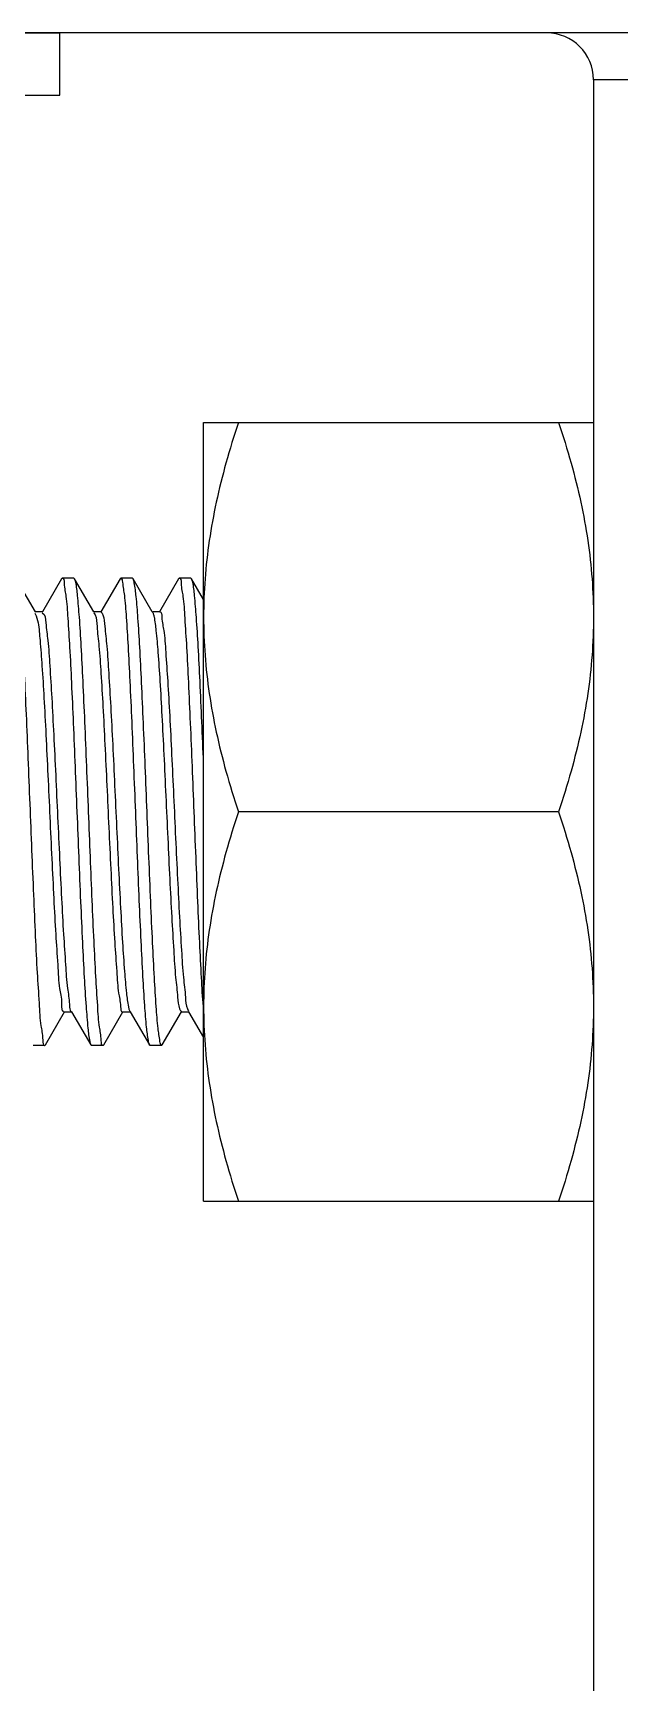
# Model space of a CAD drawing. Extents: x 1680110 to 2699828, y 269661 to 891349.
# Drawn here: x 2397357.2 to 2397427.5, y 713558.9 to 713756.5 of the extents above; entities that cross this region are included whole.
import ezdxf

# ---------------------------------------------------------------- set-up
doc = ezdxf.new("R2010")
doc.units = 0
doc.header["$LTSCALE"] = 1000
doc.header["$MEASUREMENT"] = 0
doc.layers.add('02___PRT_ALL_AXES', color=7, linetype='Continuous')
doc.layers.add('03___PRT_ALL_CURVES', color=7, linetype='Continuous')

msp = doc.modelspace()

# ---------------------------------------------------------------- linework, layer by layer
at = {"color": 0, "linetype": 'Continuous'}
for p, q in [((2397869.032920389, 713756.4971736486), (2397226.899849813, 713756.4971736486)), ((2397424.299769037, 713750.8971759405), (2397424.299769037, 713388.7639907894)), ((2397671.633001165, 713750.8971759405), (2397424.299769037, 713750.8971759405)), ((2397357.494504695, 713687.1224168169), (2397355.602375868, 713690.390408796)), ((2397360.639762839, 713691.097611605), (2397358.349576671, 713687.1418241772)), ((2397360.639762839, 713691.097611605), (2397360.716448599, 713691.1638670403)), ((2397362.193075803, 713691.0976116203), (2397362.116355128, 713691.163867003)), ((2397364.49450183, 713687.1224168169), (2397362.193075803, 713691.0976116203)), ((2397367.639759975, 713691.097611605), (2397365.349573806, 713687.1418241772)), ((2397367.639759975, 713691.097611605), (2397367.716352835, 713691.163867003)), ((2397369.193072938, 713691.0976116203), (2397369.116435402, 713691.1638670431)), ((2397371.494498966, 713687.1224168169), (2397369.193072938, 713691.0976116203)), ((2397374.639757111, 713691.097611605), (2397372.349570942, 713687.1418241772)), ((2397374.639757111, 713691.097611605), (2397374.716433111, 713691.1638670431)), ((2397376.193070074, 713691.0976116203), (2397376.116367403, 713691.1638670249)), ((2397377.633121467, 713688.6099049058), (2397376.193070074, 713691.0976116203)), ((2397357.438230829, 713686.9687465413), (2397357.481753002, 713686.8992770417)), ((2397357.539290435, 713687.0450851417), (2397357.494504695, 713687.1224168169)), ((2397358.383087234, 713687.1224168169), (2397357.539290435, 713687.1224168169)), ((2397364.53928757, 713687.0450851417), (2397364.49450183, 713687.1224168169)), ((2397365.383084369, 713687.1224168169), (2397364.53928757, 713687.1224168169)), ((2397371.539284705, 713687.0450851417), (2397371.494498966, 713687.1224168169)), ((2397372.383081505, 713687.1224168169), (2397371.539284705, 713687.1224168169)), ((2397358.693077235, 713635.2301453901), (2397360.983263686, 713639.1859327846)), ((2397360.94975285, 713639.2053401938), (2397361.793549656, 713639.2053401938)), ((2397361.793549656, 713639.2826718597), (2397361.838335631, 713639.2053401938)), ((2397361.838335631, 713639.2053401938), (2397364.139761408, 713635.2301454085)), ((2397365.693074371, 713635.2301453901), (2397367.983260822, 713639.1859327846)), ((2397367.949749986, 713639.2053401938), (2397368.793546791, 713639.2053401938)), ((2397368.793546791, 713639.2826718597), (2397368.838332767, 713639.2053401938)), ((2397368.838332767, 713639.2053401938), (2397371.139758543, 713635.2301454085)), ((2397372.693071506, 713635.2301453901), (2397374.983257958, 713639.1859327846)), ((2397374.949747122, 713639.2053401938), (2397375.793543927, 713639.2053401938)), ((2397375.793543927, 713639.2826718597), (2397375.838329903, 713639.2053401938)), ((2397375.838329903, 713639.2053401938), (2397377.633121467, 713636.1054837361)), ((2397377.564167797, 713639.8262000831), (2397377.63725322, 713639.0198228003)), ((2397358.616420781, 713635.1638899643), (2397358.693077235, 713635.2301453901)), ((2397364.139761408, 713635.2301454085), (2397364.216473283, 713635.1638899981)), ((2397365.693074371, 713635.2301453901), (2397365.616394176, 713635.1638899706)), ((2397371.139758543, 713635.2301454085), (2397371.216391885, 713635.1638899706)), ((2397372.693071506, 713635.2301453901), (2397372.616487394, 713635.1638900226))]:
    msp.add_line(p, q, dxfattribs=at)
msp.add_arc((2397418.69977133, 713750.8971759405), 5.599997708515476, 0, 90, dxfattribs=at)
for points, start_tangent, end_tangent in [([(2397360.717811703, 713691.1603232196), (2397360.726823253, 713691.1626462082), (2397360.943810802, 713690.5826599423), (2397361.160418521, 713688.9695475588), (2397361.378476901, 713686.363611242), (2397361.595889459, 713682.8832587448), (2397361.813752144, 713678.6448844306), (2397362.03292921, 713673.7858271685), (2397362.249866935, 713668.572215657), (2397362.466418897, 713663.1638785072)], (0.9333369820707427, 0.3590015012490592), (0.03975727749912319, -0.9992093668925737)), ([(2397363.866418323, 713663.1638785072), (2397363.647849191, 713668.6219490899), (2397363.425763825, 713673.9522176513), (2397363.204611384, 713678.8357742329), (2397362.987952271, 713683.0243677525), (2397362.769256192, 713686.49255867), (2397362.546375331, 713689.1044540633), (2397362.323769084, 713690.6803117727), (2397362.177845797, 713691.0890546169)], (-0.0397572774434431, 0.999209366894789), (-0.489831732553791, 0.871816995580696)), ([(2397367.714948047, 713691.1602145878), (2397367.923766793, 713690.6803117727), (2397368.14637304, 713689.1044540633), (2397368.369253901, 713686.49255867), (2397368.587949979, 713683.0243677525), (2397368.804609093, 713678.8357742329), (2397369.025761534, 713673.9522176513), (2397369.2478469, 713668.6219490899), (2397369.466416032, 713663.1638785072)], (0.9333444131215324, -0.358982181305455), (0.03975727749683532, -0.9992093668926647)), ([(2397370.866415459, 713663.1638785072), (2397370.649781382, 713668.5742405334), (2397370.432308845, 713673.8001716535), (2397370.212531889, 713678.6703576713), (2397369.994388666, 713682.9099577598), (2397369.776938139, 713686.3851938958), (2397369.559133652, 713688.9820285013), (2397369.342157745, 713690.5910333842), (2397369.195698467, 713691.0990201999)], (-0.0397572775353943, 0.9992093668911305), (-0.4727550131455917, 0.8811939046235577)), ([(2397374.717231989, 713691.1614139329), (2397374.72486055, 713691.1630623008), (2397374.942155453, 713690.5910333842), (2397375.15913136, 713688.9820285013), (2397375.376935848, 713686.3851938958), (2397375.594386375, 713682.9099577598), (2397375.812529597, 713678.6703576713), (2397376.032306554, 713673.8001716535), (2397376.24977909, 713668.5742405334), (2397376.466413167, 713663.1638785072)], (0.9508497991334208, 0.3096524818048991), (0.0397572774394266, -0.9992093668949489)), ([(2397377.633463033, 713668.9752192625), (2397377.4264524, 713673.9361129818), (2397377.206039296, 713678.8059026028), (2397376.989990235, 713682.9881279985), (2397376.77136292, 713686.4631559073), (2397376.548523893, 713689.0840250344), (2397376.325918237, 713690.6702386637), (2397376.17974407, 713691.0901993674)], (-0.04073342359134709, 0.9991700496925076), (-0.4860897626971706, 0.8739088868989768)), ([(2397357.481753002, 713686.8992770417), (2397357.81740119, 713685.8296762302), (2397358.052695214, 713683.6985440997), (2397358.287989235, 713680.6548580963), (2397358.523283256, 713676.8338786375), (2397358.758577277, 713672.4054088062), (2397358.993871298, 713667.5662483682), (2397359.229165318, 713662.5314480413), (2397359.46445934, 713657.5247527219), (2397359.699753361, 713652.7686583195), (2397359.935047385, 713648.474524129), (2397360.170341406, 713644.8331800813), (2397360.405635427, 713642.0064463215), (2397360.640929447, 713640.1199419857), (2397360.876223468, 713639.2575027084), (2397360.913206254, 713639.2731541542)], (0.4756874576294765, -0.879614371559495), (0.8803009662582584, 0.474415649831218)), ([(2397358.323118368, 713687.0153488109), (2397358.750734141, 713685.8296762302), (2397358.986028166, 713683.6985440997), (2397359.221322186, 713680.6548580963), (2397359.456616207, 713676.8338786375), (2397359.691910229, 713672.4054088062), (2397359.927204249, 713667.5662483682), (2397360.16249827, 713662.5314480413), (2397360.397792292, 713657.5247527219), (2397360.633086313, 713652.7686583195), (2397360.868380336, 713648.474524129), (2397361.103674357, 713644.8331800813), (2397361.338968378, 713642.0064463215), (2397361.574262399, 713640.1199419857), (2397361.656539496, 713639.381791611)], (0.8724685533651839, -0.488670260389215), (0.3278155774908353, -0.9447417356898923)), ([(2397364.500613688, 713687.016334154), (2397364.64092781, 713686.770534944)], (0.5966157057048521, -0.8025270710115028), (0.4270020690433147, -0.9042506472393197)), ([(2397364.64092781, 713686.770534944), (2397364.876221831, 713685.3883637863), (2397365.111515854, 713683.0185437179), (2397365.346809876, 713679.7663887667), (2397365.582103897, 713675.7764236478), (2397365.817397918, 713671.2259611182), (2397366.052691939, 713666.3172222523), (2397366.28798596, 713661.2683498124), (2397366.523279981, 713656.3037140521), (2397366.758574004, 713651.6439417747), (2397366.993868026, 713647.4961117499), (2397367.229162047, 713644.0445521919), (2397367.464456067, 713641.4426492939), (2397367.699750088, 713639.8060307703), (2397367.93504411, 713639.2074274209), (2397367.947225777, 713639.211076875)], (0.4270020714830733, -0.9042506460872253), (0.9153108403912409, 0.4027481414758861)), ([(2397365.362027586, 713687.0915466796), (2397365.574260761, 713686.770534944), (2397365.809554783, 713685.3883637863), (2397366.044848806, 713683.0185437179), (2397366.280142828, 713679.7663887667), (2397366.515436849, 713675.7764236478), (2397366.750730869, 713671.2259611182), (2397366.98602489, 713666.3172222523), (2397367.221318911, 713661.2683498124), (2397367.456612932, 713656.3037140521), (2397367.691906956, 713651.6439417747), (2397367.927200978, 713647.4961117499), (2397368.162494998, 713644.0445521919), (2397368.397789019, 713641.4426492939), (2397368.63308304, 713639.8060307703), (2397368.722168549, 713639.4422083201)], (0.8261156581492662, -0.5635005939310135), (0.2913563111870042, -0.9566146036578689)), ([(2397371.547239327, 713687.0493732586), (2397371.610662942, 713686.8855486936)], (0.474516639665164, -0.880246532899097), (0.2913563071238279, -0.9566146048953914)), ([(2397371.610662942, 713686.8855486936), (2397371.699748451, 713686.5217262406), (2397371.935042472, 713684.8851077196), (2397372.170336496, 713682.2832048188), (2397372.405630517, 713678.8316452636), (2397372.640924538, 713674.6838152357), (2397372.876218559, 713670.0240429586), (2397373.11151258, 713665.0594071986), (2397373.346806601, 713660.0105347617), (2397373.582100621, 713655.1017958953), (2397373.817394646, 713650.5513333627), (2397374.052688667, 713646.5613682438), (2397374.287982687, 713643.3092132958), (2397374.523276708, 713640.939393224), (2397374.75857073, 713639.5572220667), (2397374.970803909, 713639.2362103311)], (0.2913563132446028, -0.9566146030311857), (0.8261156581634383, -0.5635005939102364)), ([(2397372.385605718, 713687.1166801385), (2397372.397787382, 713687.1203295898), (2397372.633081403, 713686.5217262406), (2397372.868375423, 713684.8851077196), (2397373.103669447, 713682.2832048188), (2397373.338963469, 713678.8316452636), (2397373.574257489, 713674.6838152357), (2397373.80955151, 713670.0240429586), (2397374.044845532, 713665.0594071986), (2397374.280139552, 713660.0105347617), (2397374.515433573, 713655.1017958953), (2397374.750727597, 713650.5513333627), (2397374.986021618, 713646.5613682438), (2397375.221315639, 713643.3092132958), (2397375.45660966, 713640.939393224), (2397375.691903681, 713639.5572220667)], (0.9153108402752302, 0.4027481417395395), (0.4270020714198675, -0.9042506461170722)), ([(2397356.166786151, 713679.6144430591), (2397356.387698518, 713674.8286366302), (2397356.608643782, 713669.5848780263), (2397356.82958355, 713664.0895406774), (2397357.050630213, 713658.5552672648), (2397357.271694645, 713653.2014090528), (2397357.492755895, 713648.2385885029), (2397357.713801417, 713643.8617696753), (2397357.934854161, 713640.2422147265), (2397358.155922779, 713637.5219487888), (2397358.376990833, 713635.8080228597), (2397358.598042439, 713635.1676995701), (2397358.611120059, 713635.1730805777)], (0.0491105602313438, -0.9987933484328797), (0.8662490176650426, 0.4996124892297518)), ([(2397362.466418897, 713663.1638785072), (2397362.684845879, 713657.7093121049), (2397362.906663026, 713652.3850575914), (2397363.127454611, 713647.508048956), (2397363.343777963, 713643.3230105995), (2397363.562408751, 713639.8515046288), (2397363.785253712, 713637.2347481048), (2397364.007886134, 713635.6529578364), (2397364.15397296, 713635.2380860236)], (0.03975727748666959, -0.9992093668930692), (0.4877683167705726, -0.8729731205225064)), ([(2397365.615349014, 713635.1668398262), (2397365.607050314, 713635.1648796953), (2397365.389900367, 713635.7406534359), (2397365.173107351, 713637.3514978418), (2397364.955175641, 713639.9526789924), (2397364.737737251, 713643.4304166355), (2397364.519710602, 713647.6697753312), (2397364.300205635, 713652.5350091725), (2397364.08301413, 713657.7544601539), (2397363.866418323, 713663.1638785072)], (-0.942584863550297, -0.3339667273934158), (-0.03975727745259671, 0.9992093668944249)), ([(2397369.466416032, 713663.1638785072), (2397369.683011838, 713657.7544601539), (2397369.900203343, 713652.5350091725), (2397370.11970831, 713647.6697753312), (2397370.337734959, 713643.4304166355), (2397370.55517335, 713639.9526789924), (2397370.77310506, 713637.3514978418), (2397370.989898075, 713635.7406534359), (2397371.136234048, 713635.2282533944)], (0.0397572774456505, -0.9992093668947012), (0.4729770380695316, -0.8810747536157038)), ([(2397372.618226597, 713635.1681257586), (2397372.410014839, 713635.643036458), (2397372.187395134, 713637.2144506883), (2397371.964521802, 713639.8220831968), (2397371.745834708, 713643.2865095369), (2397371.528844798, 713647.4790223839), (2397371.307323176, 713652.3696670078), (2397371.085031172, 713657.7046596825), (2397370.866415459, 713663.1638785072)], (-0.9250562302102336, 0.379830186990491), (-0.0397572774780276, 0.9992093668934131)), ([(2397376.466413167, 713663.1638785072), (2397376.685028881, 713657.7046596825), (2397376.907320884, 713652.3696670078), (2397377.128842507, 713647.4790223839), (2397377.345832417, 713643.2865095369), (2397377.564167797, 713639.8262000831)], (0.03975727747557761, -0.9992093668935105), (0.08508410620383702, -0.9963737726734352)), ([(2397361.656539496, 713639.381791611), (2397361.79911954, 713639.2549316946)], (0.327815579371854, -0.9447417350371984), (0.9804318730187755, 0.1968586862927205)), ([(2397368.722168549, 713639.4422083201), (2397368.78559217, 713639.2783837433)], (0.2913563053205239, -0.956614605444624), (0.4745166641851906, -0.8802465196810262)), ([(2397375.691903681, 713639.5572220667), (2397375.832217809, 713639.3114228479)], (0.4270020699864983, -0.9042506467939327), (0.596615721895142, -0.8025270589752963))]:
    msp.add_spline(points, degree=3, dxfattribs=dict(at, start_tangent=start_tangent, end_tangent=end_tangent))
at = {"layer": '02___PRT_ALL_AXES', "color": 0, "linetype": 'Continuous'}
for p, q in [((2397255.911645665, 713756.4971736486), (2397360.444727206, 713756.4971736486)), ((2397360.444727206, 713749.03052496), (2397360.444727206, 713756.4971736486)), ((2397255.911645665, 713749.03052496), (2397360.444727206, 713749.03052496)), ((2397377.633121467, 713616.49723089), (2397377.633121467, 713709.8305261205)), ((2397377.633121446, 713709.8305260779), (2397424.29976906, 713709.8305260779)), ((2397362.11641904, 713691.1638670492), (2397360.716419612, 713691.1638670492)), ((2397369.116416175, 713691.1638670492), (2397367.716416748, 713691.1638670492)), ((2397376.116413311, 713691.1638670492), (2397374.716413883, 713691.1638670492)), ((2397420.131672196, 713663.1638785072), (2397381.801218311, 713663.1638785072)), ((2397358.616420472, 713635.1638899643), (2397357.216421044, 713635.1638899643)), ((2397365.616417607, 713635.1638899643), (2397364.21641818, 713635.1638899643)), ((2397372.616414743, 713635.1638899643), (2397371.216415316, 713635.1638899643)), ((2397377.633121446, 713616.4972309361), (2397424.29976906, 713616.4972309361))]:
    msp.add_line(p, q, dxfattribs=at)
for points, start_tangent, end_tangent in [([(2397381.801218311, 713709.8305260779), (2397380.312725491, 713704.9644764157), (2397379.154759036, 713700.270302233), (2397378.31686489, 713695.6596985057), (2397377.805523361, 713691.0764473923), (2397377.633121452, 713686.497202724)], (-0.3162277659782461, -0.9486832980633779), (-5.658862991e-07, -0.9999999999998399)), ([(2397420.131672196, 713709.8305260779), (2397421.620196125, 713704.9643641431), (2397422.778154248, 713700.2701963175), (2397423.61603436, 713695.6596391925), (2397424.127368592, 713691.0764280949), (2397424.299769056, 713686.4972027515)], (0.3162277659782461, -0.9486832980633778), (9.289076991000002e-07, -0.9999999999995686)), ([(2397377.633121452, 713686.497202724), (2397377.805580198, 713681.9172000352), (2397378.317038999, 713677.3335249629), (2397379.154965438, 713672.723142602), (2397380.31267198, 713668.0301212966), (2397381.801218311, 713663.1638785072)], (0, -1), (0.3162277659782461, -0.9486832980633779)), ([(2397424.299769056, 713686.4972027515), (2397424.127312151, 713681.9172245564), (2397423.615859626, 713677.333580035), (2397422.777944995, 713672.7232352553), (2397421.620246534, 713668.0302223677), (2397420.131672196, 713663.1638785072)], (0, -1), (-0.316227766016838, -0.9486832980505139)), ([(2397381.801218311, 713663.1638785072), (2397380.312726136, 713658.2978311807), (2397379.15476001, 713653.6036591909), (2397378.316865883, 713648.9930576528), (2397377.805524032, 713644.4098087626), (2397377.633121446, 713639.8305553214)], (-0.3162277660554299, -0.9486832980376498), (-9.290363450000001e-07, -0.9999999999995686)), ([(2397420.131672196, 713663.1638785072), (2397421.620196125, 713658.297716572), (2397422.778154248, 713653.6035487463), (2397423.61603436, 713648.9929916214), (2397424.127368592, 713644.4097805207), (2397424.299769056, 713639.8305551838)], (0.316227766016838, -0.9486832980505139), (9.287790593000003e-07, -0.9999999999995688)), ([(2397377.633121446, 713639.8305553214), (2397377.805580198, 713635.2505524643), (2397378.317038999, 713630.6668773917), (2397379.154965438, 713626.0564950309), (2397380.31267198, 713621.3634737257), (2397381.801218311, 713616.4972309361)], (0, -1), (0.316227766016838, -0.9486832980505139)), ([(2397424.299769056, 713639.8305551838), (2397424.127312151, 713635.2505769858), (2397423.615859626, 713630.6669324643), (2397422.777944995, 713626.0565876844), (2397421.620246534, 713621.363574797), (2397420.131672196, 713616.4972309361)], (0, -1), (-0.316227766016838, -0.9486832980505139))]:
    msp.add_spline(points, degree=3, dxfattribs=dict(at, start_tangent=start_tangent, end_tangent=end_tangent))
at = {"layer": '03___PRT_ALL_CURVES', "color": 0, "linetype": 'Continuous'}
msp.add_line((2397377.633121467, 713616.4972309361), (2397377.633121467, 713709.8305260779), dxfattribs=at)

doc.saveas('drawing.dxf')
